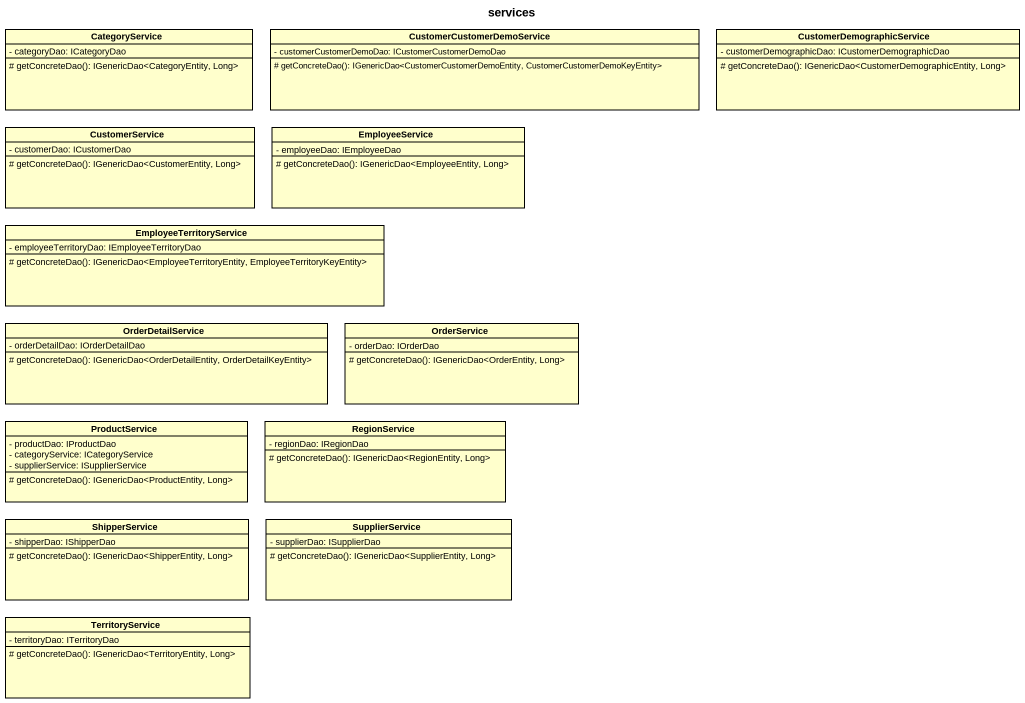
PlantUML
@startuml
title services
hide circle
hide empty members
skinparam classAttributeIconSize 0
class CategoryService {
  - categoryDao: ICategoryDao
  # getConcreteDao(): IGenericDao<CategoryEntity, Long>
}
class CustomerCustomerDemoService {
  - customerCustomerDemoDao: ICustomerCustomerDemoDao
  # getConcreteDao(): IGenericDao<CustomerCustomerDemoEntity, CustomerCustomerDemoKeyEntity>
}
class CustomerDemographicService {
  - customerDemographicDao: ICustomerDemographicDao
  # getConcreteDao(): IGenericDao<CustomerDemographicEntity, Long>
}
class CustomerService {
  - customerDao: ICustomerDao
  # getConcreteDao(): IGenericDao<CustomerEntity, Long>
}
class EmployeeService {
  - employeeDao: IEmployeeDao
  # getConcreteDao(): IGenericDao<EmployeeEntity, Long>
}
class EmployeeTerritoryService {
  - employeeTerritoryDao: IEmployeeTerritoryDao
  # getConcreteDao(): IGenericDao<EmployeeTerritoryEntity, EmployeeTerritoryKeyEntity>
}
class OrderDetailService {
  - orderDetailDao: IOrderDetailDao
  # getConcreteDao(): IGenericDao<OrderDetailEntity, OrderDetailKeyEntity>
}
class OrderService {
  - orderDao: IOrderDao
  # getConcreteDao(): IGenericDao<OrderEntity, Long>
}
class ProductService {
  - productDao: IProductDao
  - categoryService: ICategoryService
  - supplierService: ISupplierService
  # getConcreteDao(): IGenericDao<ProductEntity, Long>
}
class RegionService {
  - regionDao: IRegionDao
  # getConcreteDao(): IGenericDao<RegionEntity, Long>
}
class ShipperService {
  - shipperDao: IShipperDao
  # getConcreteDao(): IGenericDao<ShipperEntity, Long>
}
class SupplierService {
  - supplierDao: ISupplierDao
  # getConcreteDao(): IGenericDao<SupplierEntity, Long>
}
class TerritoryService {
  - territoryDao: ITerritoryDao
  # getConcreteDao(): IGenericDao<TerritoryEntity, Long>
}
@enduml
